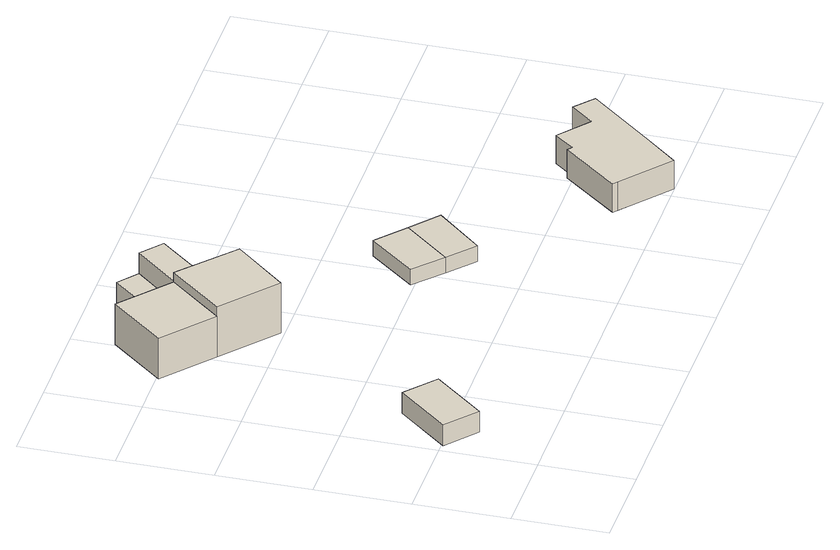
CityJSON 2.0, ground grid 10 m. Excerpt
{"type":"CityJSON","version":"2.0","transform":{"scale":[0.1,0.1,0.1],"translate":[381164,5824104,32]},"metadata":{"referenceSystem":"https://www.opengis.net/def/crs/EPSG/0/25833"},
"CityObjects":{
"building1":{"type":"Building","attributes":{"Gemeindeschluessel":"11000012","BezugspunktDach":"2200","function":"31001_2463","measuredHeight":2.42,"storeysAboveGround":1},"address":[{"country":"Germany","locality":"Berlin","thoroughfareNumber":"2 (1)","thoroughfareName":"Straße U (HOKA IV)"}],"geometry":[{"type":"Solid","lod":"1","boundaries":[[[[0,1,2,3]],[[4,5,6,7]],[[4,7,3,2]],[[5,4,2,1]],[[6,5,1,0]],[[7,6,0,3]]]]}]},
"building2":{"type":"Building","attributes":{"Gemeindeschluessel":"11000012","function":"31001_1010"},"address":[{"country":"Germany","locality":"Berlin","thoroughfareNumber":"37","thoroughfareName":"Straße R (HOKA IV)"}],"children":["building2-1","building2-2"]},
"building2-1":{"type":"BuildingPart","attributes":{"BezugspunktDach":"2200","measuredHeight":6.96,"storeysAboveGround":1},"parents":["building2"],"geometry":[{"type":"MultiSurface","lod":"1","boundaries":[[[8,9,10,11]],[[12,13,14,15]],[[12,15,11,10]],[[16,17,18,19,12,10,9]],[[14,13,9,8]],[[15,14,8,11]],[[13,20,19,18,17,16]]]}]},
"building2-2":{"type":"BuildingPart","attributes":{"BezugspunktDach":"2200","measuredHeight":2.44,"storeysAboveGround":1},"parents":["building2"],"geometry":[{"type":"Solid","lod":"1","boundaries":[[[[17,21,22,18]],[[23,24,13,19]],[[23,19,18,22]],[[24,23,22,21]],[[13,24,21,17]],[[19,13,17,18]]]]}]},
"building3":{"type":"Building","attributes":{"Gemeindeschluessel":"11000012","function":"31001_1010"},"address":[{"country":"Germany","locality":"Berlin","thoroughfareNumber":"39","thoroughfareName":"Straße R (HOKA IV)"}],"children":["building3-1","building3-2"]},
"building3-1":{"type":"BuildingPart","attributes":{"BezugspunktDach":"2200","measuredHeight":6.8,"storeysAboveGround":1},"parents":["building3"],"geometry":[{"type":"MultiSurface","lod":"1","boundaries":[[[25,26,27,28]],[[13,29,30,14]],[[13,14,28,27]],[[29,31,32,33,27,26]],[[30,29,26,25]],[[14,30,25,28]],[[13,33,32,31]]]}]},
"building3-2":{"type":"BuildingPart","attributes":{"BezugspunktDach":"2200","measuredHeight":4.84,"storeysAboveGround":1},"parents":["building3"],"geometry":[{"type":"Solid","lod":"1","boundaries":[[[[32,34,35,33]],[[24,36,31,13]],[[24,13,33,35]],[[36,24,35,34]],[[31,36,34,32]],[[13,31,32,33]]]]}]},
"building4":{"type":"Building","attributes":{"Gemeindeschluessel":"11000012","BezugspunktDach":"2200","function":"31001_2463","measuredHeight":1.87,"storeysAboveGround":1},"address":[{"country":"Germany","locality":"Berlin","thoroughfareNumber":"39 (1)","thoroughfareName":"Straße R (HOKA IV)"}],"geometry":[{"type":"Solid","lod":"1","boundaries":[[[[37,38,39,40]],[[41,42,43,44]],[[41,44,40,39]],[[42,41,39,38]],[[43,42,38,37]],[[44,43,37,40]]]]}]},
"building5":{"type":"Building","attributes":{"Gemeindeschluessel":"11000012","BezugspunktDach":"2200","function":"31001_2463","measuredHeight":1.87,"storeysAboveGround":1},"address":[{"country":"Germany","locality":"Berlin","thoroughfareNumber":"41 (1)","thoroughfareName":"Straße R (HOKA IV)"}],"geometry":[{"type":"Solid","lod":"1","boundaries":[[[[45,46,38,37]],[[42,47,48,43]],[[42,43,37,38]],[[47,42,38,46]],[[48,47,46,45]],[[43,48,45,37]]]]}]},
"building6":{"type":"Building","attributes":{"Gemeindeschluessel":"11000012","BezugspunktDach":"2200","function":"31001_1010","measuredHeight":5.07,"storeysAboveGround":1},"address":[{"country":"Germany","locality":"Berlin","thoroughfareNumber":"41","thoroughfareName":"Straße R (HOKA IV)"}],"geometry":[{"type":"Solid","lod":"1","boundaries":[[[[49,50,51,52,53,54,55,56,57,58]],[[59,60,61,62,63,64,65,66,67,68]],[[59,68,58,57]],[[60,59,57,56]],[[61,60,56,55]],[[62,61,55,54]],[[63,62,54,53]],[[64,63,53,52]],[[65,64,52,51]],[[66,65,51,50]],[[67,66,50,49]],[[68,67,49,58]]]]}]}
},
"vertices":[
[40,70,36],[86,124,36],[53,152,36],[7,98,36],[53,152,12],[86,124,12],[40,70,12],[7,98,12],
[105,353,58],[154,410,58],[101,455,58],[52,398,58],[101,455,11],[154,410,11],[105,353,11],[52,398,11],[154,410,20],[154,410,35],[134,427,35],[134,427,11],[152,412,11],
[194,456,35],[173,473,35],[173,473,11],[194,456,11],
[163,304,69],[212,359,69],[154,410,69],[105,353,69],[212,359,11],[163,304,11],[177,390,11],[177,390,59],[154,410,59],
[217,437,59],[194,456,59],[217,437,11],
[309,177,29],[351,226,29],[320,253,29],[279,204,29],[320,253,11],[351,226,11],[309,177,11],[279,204,11],
[337,152,29],[381,201,29],[381,201,11],[337,152,11],
[463,44,43],[514,1,43],[548,40,43],[602,104,43],[581,122,43],[561,97,43],[528,124,43],[511,103,43],[506,107,43],[458,48,43],[506,107,10],[511,103,10],[528,124,10],[561,97,10],[581,122,10],[602,104,10],[548,40,10],[514,1,10],[463,44,10],[458,48,10]
]}
